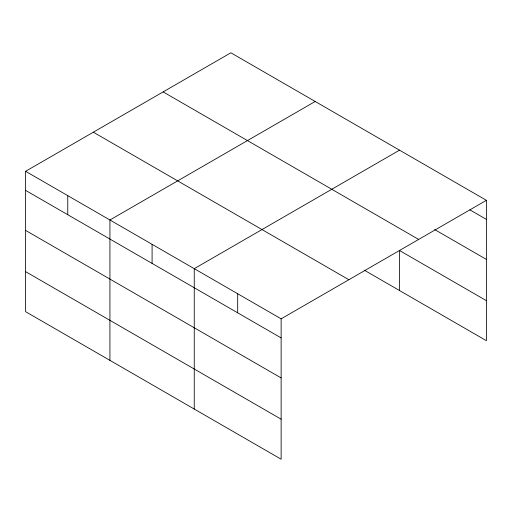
<?xml version="1.0" encoding="UTF-8"?>
<svg xmlns="http://www.w3.org/2000/svg" width="512" height="512" viewBox="0 0 512 512"><rect width="100%" height="100%" fill="white"/><g stroke="black" fill="none" stroke-linecap="round" stroke-linejoin="round"><path stroke-width="0.77" d="M281.133 377.933L281.133 318.835L25.6 171.302L25.6 311.68L281.133 459.206L281.133 377.933L25.6 230.406M364.269 270.182L486.4 340.698L486.4 200.32L230.867 52.794L25.6 171.302M315.194 101.478L109.926 219.987L109.926 360.365M399.52 150.163L194.253 268.672L194.253 409.05M281.133 318.835L486.4 200.32M469.85 209.837L486.4 219.392M434.688 229.568L486.4 259.424M163.13 91.898L418.662 239.43M486.4 300.666L399.52 250.509L399.52 290.534M93.338 132.192L348.87 279.725M25.6 190.374L281.133 337.907M25.6 271.648L281.133 419.181M237.69 293.754L237.69 312.826M152.09 244.333L152.09 263.405M67.763 195.648L67.763 214.72"/></g></svg>
